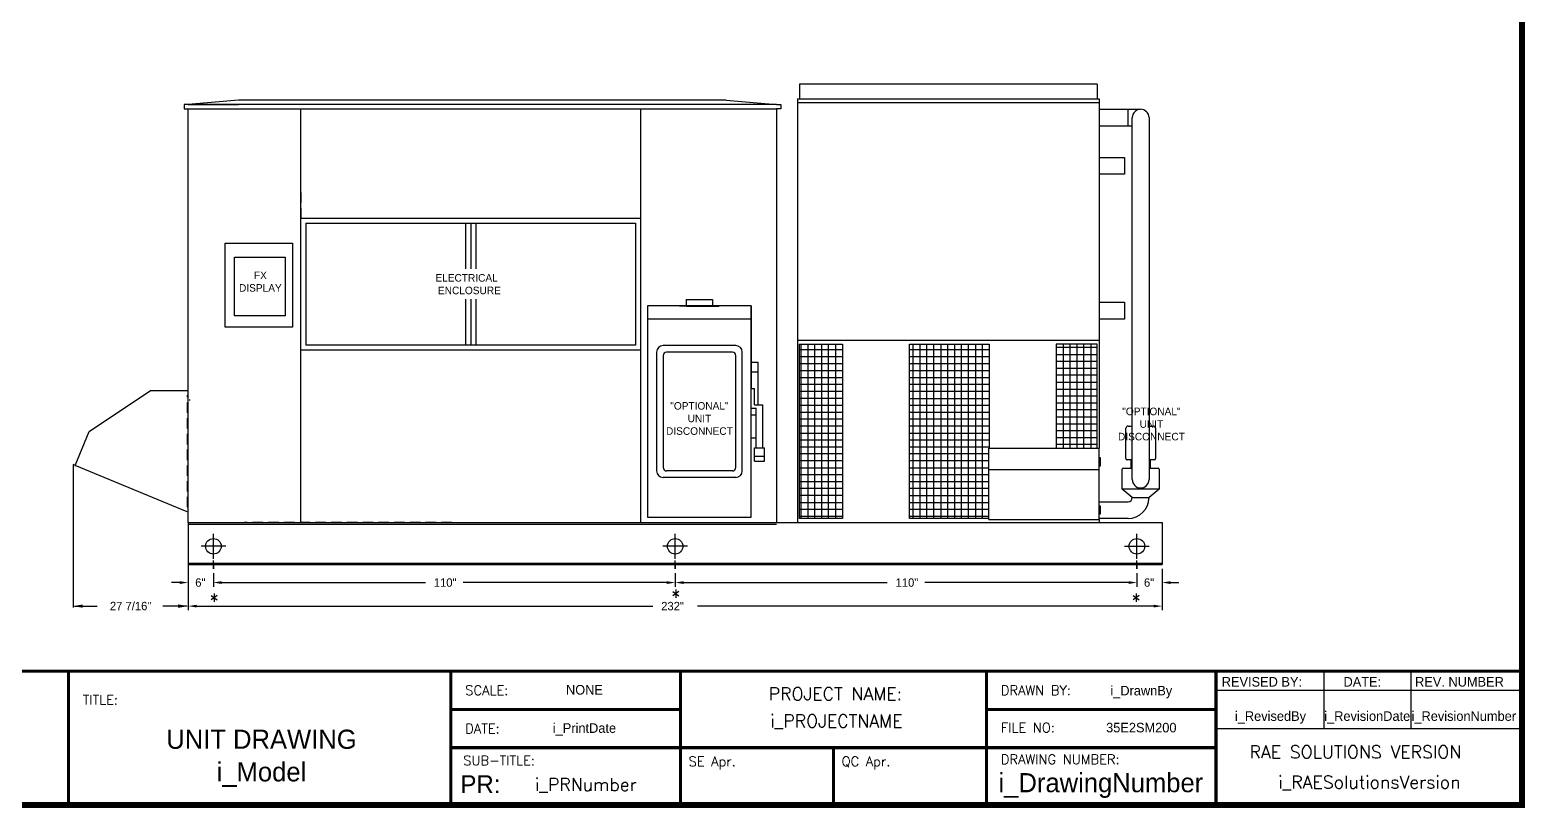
# Model space of a CAD drawing. Header units: inches. Extents: x -229 to 371, y -110 to 269.
# Drawn here: x 8.7 to 364.9, y -101.9 to 83.6 of the extents above; entities that cross this region are included whole.
import ezdxf
from ezdxf.enums import TextEntityAlignment as Align

# ---------------------------------------------------------------- set-up
doc = ezdxf.new("R2010")
doc.units = ezdxf.units.IN
doc.header["$MEASUREMENT"] = 0
doc.linetypes.add('HIDDEN', pattern=[0.375, 0.25, -0.125])
doc.layers.get('0').update_dxf_attribs({"color": 10})
doc.styles.add('ROMANS', font='romans.shx', dxfattribs={"height": 0.125})
doc.styles.add('SIMPLEX', font='SIMPLEX')

msp = doc.modelspace()

# ---------------------------------------------------------------- linework, layer by layer
at = {"color": 1, "linetype": 'Continuous'}
for p, q in [((262.89, 70.64), (192.02, 70.64)), ((192.02, 70.64), (192.02, 67.14)), ((262.89, 70.64), (262.89, 67.14)), ((191.52, 67.14), (263.39, 67.14)), ((191.52, 67.14), (191.52, 66.26)), ((191.52, 66.26), (191.52, 9.66)), ((191.52, 66.26), (263.39, 66.26)), ((263.39, 67.14), (263.39, 66.26)), ((263.39, 66.26), (263.39, 9.66)), ((263.39, 64.64), (270.28, 64.64)), ((270.28, 64.64), (273.26, 64.64)), ((270.28, 60.64), (270.28, 64.64)), ((273.27, 64.64), (273.27, 64.64)), ((270.28, 60.64), (263.39, 60.64)), ((271.27, 60.64), (270.28, 60.64)), ((271.27, 59.64), (271.27, 62.64)), ((275.27, 62.64), (275.27, 59.64)), ((271.27, -20.59), (271.27, 59.64)), ((275.27, 59.64), (275.27, -20.59)), ((263.39, 53.14), (266.14, 53.14)), ((263.39, 53.14), (269.39, 53.14)), ((269.39, 53.14), (269.39, 49.14)), ((269.39, 49.14), (263.39, 49.14)), ((263.39, 18.64), (269.39, 18.64)), ((269.39, 18.64), (269.39, 14.64)), ((269.39, 14.64), (263.39, 14.64)), ((191.52, 9.66), (263.39, 9.66)), ((191.52, 9.64), (191.52, -33.86)), ((191.52, 9.64), (263.39, 9.64)), ((191.53, 9.66), (191.53, 9.64)), ((192.02, 8.66), (202.27, 8.66)), ((192.02, -32.86), (192.02, 8.66)), ((202.25, 7.33), (192.02, 7.33)), ((192.29, 8.66), (192.29, -32.85)), ((193.98, 8.66), (193.98, -32.85)), ((195.58, 8.66), (195.58, -32.85)), ((197.27, 8.66), (197.27, -32.85)), ((198.87, 8.66), (198.87, -32.85)), ((200.56, 8.66), (200.56, -32.85)), ((202.25, 8.66), (202.25, -32.85)), ((202.27, 8.66), (202.27, -32.86)), ((218.2, 8.64), (237.2, 8.64)), ((218.2, -32.86), (218.2, 8.64)), ((237.19, 7.33), (218.2, 7.33)), ((218.97, 8.64), (218.97, -32.85)), ((220.66, 8.64), (220.66, -32.85)), ((222.26, 8.64), (222.26, -32.85)), ((223.95, 8.64), (223.95, -32.85)), ((225.64, 8.64), (225.64, -32.85)), ((227.24, 8.64), (227.24, -32.85)), ((228.92, 8.64), (228.92, -32.85)), ((230.52, 8.64), (230.52, -32.85)), ((232.21, 8.64), (232.21, -32.85)), ((233.9, 8.64), (233.9, -32.85)), ((235.5, 8.64), (235.5, -32.85)), ((237.19, 8.64), (237.19, -16.11)), ((237.2, 8.64), (237.2, -16.11)), ((253.14, 8.64), (253.14, -16.11)), ((262.89, 8.64), (253.14, 8.64)), ((262.88, 7.84), (253.14, 7.84)), ((254.79, 8.64), (254.79, -16.07)), ((256.39, 8.64), (256.39, -16.07)), ((258.08, 8.64), (258.08, -16.07)), ((259.68, 8.64), (259.68, -16.07)), ((261.37, 8.64), (261.37, -16.07)), ((262.89, -16.11), (262.89, 8.64)), ((263.38, 9.66), (263.38, 9.64)), ((263.39, 9.64), (263.39, -13.94)), ((202.25, 5.64), (192.02, 5.64)), ((202.25, 3.95), (192.02, 3.95)), ((237.19, 5.64), (218.2, 5.64)), ((237.19, 3.95), (218.2, 3.95)), ((262.88, 6.15), (253.14, 6.15)), ((262.88, 4.55), (253.14, 4.55)), ((202.25, 2.35), (192.02, 2.35)), ((202.25, 0.67), (192.02, 0.67)), ((237.19, 2.35), (218.2, 2.35)), ((237.19, 0.66), (218.2, 0.66)), ((262.88, 2.86), (253.14, 2.86)), ((262.88, 1.26), (253.14, 1.26)), ((202.25, -0.93), (192.02, -0.93)), ((202.25, -2.62), (192.02, -2.62)), ((237.19, -0.94), (218.2, -0.94)), ((237.19, -2.63), (218.2, -2.63)), ((262.88, -0.43), (253.14, -0.43)), ((262.88, -2.11), (253.14, -2.11)), ((202.25, -4.31), (192.02, -4.31)), ((202.25, -5.91), (192.02, -5.91)), ((237.19, -4.32), (218.2, -4.32)), ((237.19, -5.92), (218.2, -5.92)), ((262.88, -3.71), (253.14, -3.71)), ((262.88, -5.4), (253.14, -5.4)), ((262.88, -7), (253.14, -7)), ((202.25, -7.6), (192.02, -7.6)), ((202.25, -9.2), (192.02, -9.2)), ((237.19, -7.6), (218.2, -7.6)), ((237.19, -9.2), (218.2, -9.2)), ((262.88, -8.69), (253.14, -8.69)), ((262.88, -10.38), (253.14, -10.38)), ((202.25, -10.89), (192.02, -10.89)), ((202.25, -12.58), (192.02, -12.58)), ((202.25, -14.18), (192.02, -14.18)), ((237.19, -10.89), (218.2, -10.89)), ((237.19, -12.58), (218.2, -12.58)), ((237.19, -14.18), (218.2, -14.18)), ((262.88, -11.98), (253.14, -11.98)), ((262.88, -13.67), (253.14, -13.67)), ((263.39, -13.94), (263.38, -13.94)), ((263.38, -13.94), (263.38, -16.11)), ((263.39, -13.94), (263.39, -16.11)), ((269.78, -18.61), (269.78, -11.36)), ((270.28, -10.86), (271.27, -10.86)), ((275.27, -10.86), (276.28, -10.86)), ((276.78, -11.36), (276.78, -18.61)), ((202.25, -15.87), (192.02, -15.87)), ((202.25, -17.47), (192.02, -17.47)), ((237.19, -15.87), (218.2, -15.87)), ((237.1, -17.47), (218.2, -17.47)), ((237.14, -21.2), (237.14, -16.11)), ((237.14, -16.11), (263.39, -16.11)), ((262.88, -15.27), (253.14, -15.27)), ((263.39, -21.2), (263.39, -16.11)), ((202.25, -19.16), (192.02, -19.16)), ((202.25, -20.85), (192.02, -20.85)), ((237.1, -19.16), (218.2, -19.16)), ((237.1, -20.85), (218.2, -20.85)), ((237.14, -33.11), (237.14, -21.2)), ((237.14, -21.2), (263.39, -21.2)), ((263.39, -18.36), (263.64, -18.36)), ((263.64, -20.36), (263.39, -20.36)), ((263.39, -33.11), (263.39, -21.2)), ((263.64, -18.36), (263.64, -20.36)), ((268.91, -25.86), (268.91, -21.11)), ((269.16, -20.86), (271.27, -20.86)), ((271.27, -18.86), (270.03, -18.86)), ((271.03, -20.86), (271.03, -18.86)), ((271.27, -23.59), (271.27, -20.59)), ((276.53, -18.86), (275.27, -18.86)), ((275.27, -20.59), (275.27, -23.59)), ((275.27, -20.86), (277.41, -20.86)), ((275.53, -18.86), (275.53, -20.86)), ((277.66, -21.11), (277.66, -25.86)), ((202.25, -22.45), (192.02, -22.45)), ((202.25, -24.13), (192.02, -24.13)), ((237.1, -22.45), (218.2, -22.45)), ((237.1, -24.14), (218.2, -24.14)), ((271.27, -23.6), (271.27, -23.59)), ((275.27, -23.59), (275.27, -23.6)), ((202.25, -25.73), (192.02, -25.73)), ((202.25, -27.42), (192.02, -27.42)), ((237.1, -25.74), (218.2, -25.74)), ((237.1, -27.43), (218.2, -27.43)), ((277.66, -25.86), (268.91, -25.86)), ((271.28, -27.86), (268.91, -25.86)), ((271.28, -27.86), (275.28, -27.86)), ((277.66, -25.86), (275.28, -27.86)), ((202.25, -29.11), (192.02, -29.11)), ((202.25, -30.71), (192.02, -30.71)), ((237.1, -29.12), (218.2, -29.12)), ((237.1, -30.72), (218.2, -30.72)), ((263.39, -28.86), (270.28, -28.86)), ((263.39, -29.86), (263.64, -29.86)), ((263.64, -31.86), (263.39, -31.86)), ((263.64, -29.86), (263.64, -31.86)), ((191.52, -33.86), (263.39, -33.86)), ((202.25, -32.4), (192.02, -32.4)), ((202.27, -32.86), (192.02, -32.86)), ((237.1, -32.4), (218.2, -32.4)), ((237.14, -32.86), (218.2, -32.86)), ((237.14, -33.11), (263.39, -33.11)), ((263.38, -33.11), (263.38, -33.84)), ((263.39, -33.84), (263.38, -33.84)), ((270.28, -32.86), (263.39, -32.86)), ((263.39, -33.11), (263.39, -33.84)), ((263.39, -33.84), (263.39, -33.86))]:
    msp.add_line(p, q, dxfattribs=at)
at = {"color": 1, "ltscale": 5}
for p, q in [((186.52, 65.77), (45.39, 65.77)), ((46.39, 65.77), (45.39, 65.77)), ((45.39, 65.77), (45.39, 64.77)), ((45.39, 64.77), (46.39, 64.77)), ((45.39, 64.77), (186.52, 64.77)), ((58.39, 66.77), (46.39, 65.77)), ((46.39, 65.77), (58.39, 65.77)), ((46.39, -33.86), (46.39, 64.77)), ((174.52, 66.77), (58.39, 66.77)), ((73.18, -33.86), (73.18, 64.77)), ((154.18, -33.86), (154.18, 64.77)), ((174.52, 66.77), (186.52, 65.77)), ((186.52, 65.77), (174.52, 65.77)), ((186.52, 65.77), (187.52, 65.77)), ((186.52, 64.77), (186.52, -33.86)), ((187.52, 64.77), (186.52, 64.77)), ((187.52, 65.77), (187.52, 64.77)), ((73.18, 38.72), (154.18, 38.72)), ((74.43, 37.47), (152.93, 37.47)), ((74.43, 37.47), (74.43, 8.47)), ((112.43, 37.47), (112.43, 26.59)), ((113.68, 37.47), (113.68, 26.59)), ((114.93, 37.47), (114.93, 26.59)), ((152.93, 37.47), (152.93, 8.47)), ((112.43, 19.42), (112.43, 8.47)), ((113.68, 19.42), (113.68, 8.47)), ((114.93, 19.42), (114.93, 8.47)), ((154.18, 7.22), (73.18, 7.22)), ((152.93, 8.47), (74.43, 8.47)), ((22.83, -12.11), (37.43, -2.36)), ((37.43, -2.36), (46.14, -2.36)), ((19.47, -20.22), (22.83, -12.11)), ((19.35, -20.17), (18.95, -20)), ((19.41, -20.2), (19.47, -20.22)), ((46.14, -31.27), (19.47, -20.22)), ((46.39, -33.86), (186.52, -33.86)), ((46.39, -33.86), (46.39, -43.86)), ((46.39, -34.23), (186.52, -34.23)), ((186.52, -33.86), (278.39, -33.86)), ((278.39, -33.86), (278.39, -43.86)), ((46.39, -43.48), (278.39, -43.48)), ((46.39, -43.86), (278.39, -43.86)), ((46.39, -43.86), (52.39, -43.86)), ((46.39, -44.86), (46.39, -54.74)), ((46.39, -44.86), (46.39, -49.13)), ((52.39, -44.86), (52.39, -42.86)), ((52.39, -44.86), (52.39, -42.86)), ((52.39, -43.86), (52.39, -44.86)), ((52.39, -43.86), (52.39, -44.86)), ((52.39, -45.86), (52.39, -49.13)), ((162.39, -44.86), (162.39, -42.86)), ((162.39, -44.86), (162.39, -42.86)), ((162.39, -43.86), (162.39, -44.86)), ((162.39, -43.86), (162.39, -44.86)), ((162.39, -45.86), (162.39, -49.13)), ((272.39, -44.86), (272.39, -42.86)), ((272.39, -44.86), (272.39, -42.86)), ((278.39, -43.86), (272.39, -43.86)), ((272.39, -43.86), (272.39, -44.86)), ((272.39, -43.86), (272.39, -44.86)), ((272.39, -45.86), (272.39, -49.13)), ((278.39, -44.86), (278.39, -49.13)), ((278.39, -45.48), (278.39, -54.74)), ((44.39, -48.13), (42.39, -48.13)), ((52.39, -46.86), (52.39, -49.13)), ((54.39, -48.13), (102.89, -48.13)), ((54.39, -48.13), (56.39, -48.13)), ((160.39, -48.13), (111.89, -48.13)), ((162.39, -46.86), (162.39, -49.13)), ((164.39, -48.13), (212.89, -48.13)), ((270.39, -48.13), (221.89, -48.13)), ((270.39, -48.13), (268.39, -48.13)), ((272.39, -46.86), (272.39, -49.13)), ((280.39, -48.13), (282.39, -48.13)), ((48.39, -53.74), (157.06, -53.74)), ((276.39, -53.74), (167.73, -53.74))]:
    msp.add_line(p, q, dxfattribs=at)
at = {"color": 1, "linetype": 'HIDDEN', "ltscale": 10}
for p, q in [((73.18, 44.82), (73.18, 38.19)), ((46.2, -30.2), (46.2, -3.45)), ((46.39, -3.45), (46.2, -3.45)), ((46.2, -30.2), (46.2, -3.45)), ((46.39, -3.45), (46.2, -3.45)), ((46.2, -30.2), (46.2, -3.45)), ((46.39, -3.45), (46.2, -3.45)), ((46.2, -30.2), (46.2, -3.45)), ((46.39, -3.45), (46.2, -3.45)), ((46.39, -30.2), (46.39, -3.45)), ((46.39, -30.2), (46.39, -3.45)), ((46.39, -30.2), (46.39, -3.45)), ((46.39, -30.2), (46.39, -3.45)), ((46.7, -4.49), (46.7, -4.79)), ((46.2, -16.83), (46.2, -16.79)), ((46.2, -16.83), (46.2, -16.79)), ((46.2, -16.83), (46.2, -16.79)), ((46.2, -16.83), (46.2, -16.83)), ((46.2, -16.83), (46.2, -16.83)), ((46.2, -16.83), (46.2, -16.83)), ((46.39, -30.2), (46.2, -30.2)), ((46.39, -30.2), (46.2, -30.2)), ((46.39, -30.2), (46.2, -30.2)), ((46.39, -30.2), (46.2, -30.2)), ((109.2, -33.86), (59.7, -33.86))]:
    msp.add_line(p, q, dxfattribs=at)
at = {"ltscale": 5}
for p, q in [((55.23, 32.7), (71.23, 32.7)), ((55.23, 12.7), (55.23, 32.7)), ((71.23, 32.7), (71.23, 14.7)), ((57.45, 29.41), (69.45, 29.41)), ((57.45, 15.41), (57.45, 29.41)), ((69.45, 29.41), (69.45, 15.41)), ((69.45, 15.41), (57.45, 15.41)), ((71.23, 14.7), (71.23, 12.7)), ((71.23, 12.7), (55.23, 12.7))]:
    msp.add_line(p, q, dxfattribs=at)
at = {"color": 1}
for p, q in [((165.02, 17.83), (163.45, 17.83)), ((165.02, 19.3), (165.02, 17.73)), ((165.02, 19.3), (171.31, 19.3)), ((171.31, 19.3), (171.31, 17.73)), ((171.31, 17.83), (172.88, 17.83)), ((155.81, 17.77), (155.81, -32.54)), ((180.52, 17.77), (155.81, 17.77)), ((180.52, 14.63), (155.81, 14.63)), ((165.02, 17.73), (163.45, 17.73)), ((165.02, 17.73), (171.31, 17.73)), ((171.31, 17.73), (172.88, 17.73)), ((180.52, -32.54), (180.52, 17.77)), ((180.52, 17.77), (180.52, -1.88)), ((176.81, 8.34), (159.52, 8.34)), ((157.94, 6.77), (157.94, -21.53)), ((159.52, 5.98), (159.52, -20.75)), ((176.02, 6.77), (160.3, 6.77)), ((176.81, -20.75), (176.81, 5.98)), ((178.38, -21.53), (178.38, 6.77)), ((180.52, 4.41), (182.09, 4.41)), ((182.09, 4.41), (182.09, -5.81)), ((180.52, 2.05), (182.09, 2.05)), ((180.52, -1.88), (181.3, -1.88)), ((180.52, -1.88), (180.62, -1.88)), ((181.3, -5.81), (181.3, -1.88)), ((180.52, -6.6), (181.7, -6.6)), ((181.3, -5.81), (183.27, -5.81)), ((181.7, -16.03), (181.7, -6.6)), ((183.27, -16.03), (183.27, -5.81)), ((180.52, -8.17), (181.7, -8.17)), ((180.52, -13.67), (181.7, -13.67)), ((181.3, -19.17), (181.3, -16.03)), ((181.3, -16.03), (183.66, -16.03)), ((183.66, -19.17), (183.66, -16.03)), ((18.95, -20.13), (18.95, -54.1)), ((181.3, -17.99), (183.66, -17.99)), ((181.3, -19.17), (183.66, -19.17)), ((176.81, -23.1), (159.52, -23.1)), ((176.02, -21.53), (160.3, -21.53)), ((155.81, -32.54), (180.52, -32.54)), ((46.39, -38.98), (46.39, -54.1)), ((52.39, -42.44), (52.39, -36.54)), ((52.39, -42.44), (52.39, -36.54)), ((162.39, -42.44), (162.39, -36.54)), ((162.39, -42.44), (162.39, -36.54)), ((272.39, -42.44), (272.39, -36.54)), ((272.39, -42.44), (272.39, -36.54)), ((55.34, -39.49), (49.44, -39.49)), ((55.34, -39.49), (49.44, -39.49)), ((165.34, -39.49), (159.44, -39.49)), ((165.34, -39.49), (159.44, -39.49)), ((269.44, -39.49), (275.34, -39.49)), ((269.44, -39.49), (275.34, -39.49)), ((19.31, -53.74), (24.69, -53.74)), ((46.03, -53.74), (40.31, -53.74))]:
    msp.add_line(p, q, dxfattribs=at)
at = {"lineweight": 30}
for p, q in [((17.85, -101.14), (17.85, -69.25)), ((108.98, -69.25), (291.23, -69.25)), ((108.98, -101.14), (108.98, -69.25)), ((163.65, -69.25), (163.65, -101.14)), ((236.55, -69.25), (236.55, -87.47)), ((291.23, -69.25), (291.23, -101.14)), ((291.23, -69.25), (364.13, -69.25)), ((291.23, -69.25), (291.23, -73.8)), ((316.95, -69.25), (316.95, -82.92)), ((337.66, -69.25), (337.66, -82.92)), ((291.23, -73.8), (364.13, -73.8)), ((163.65, -78.36), (108.98, -78.36)), ((236.55, -78.36), (291.23, -78.36)), ((236.55, -87.47), (236.55, -78.36)), ((291.23, -82.92), (364.13, -82.92)), ((291.23, -87.47), (108.98, -87.47)), ((200.1, -87.47), (200.1, -101.14)), ((236.55, -87.47), (236.55, -101.14))]:
    msp.add_line(p, q, dxfattribs=at)
at = {"const_width": 1.46}
msp.add_lwpolyline([(-219.07, -101.14), (364.13, -101.14), (364.13, 263.36), (-219.07, 263.36), (-219.07, -101.14)], dxfattribs=at)
at = {"lineweight": 30, "const_width": 0.729}
for points in [[(364.13, -69.25), (-73.27, -69.25), (-73.27, -101.14)], [(17.85, -69.25), (17.85, -101.14)], [(108.98, -69.25), (108.98, -101.14)], [(163.65, -69.25), (163.65, -101.14)], [(236.55, -69.25), (236.55, -101.14)], [(291.23, -101.14), (291.23, -69.25), (364.13, -69.25)], [(163.65, -78.36), (108.98, -78.36)], [(291.23, -78.36), (236.55, -78.36), (236.55, -101.14)], [(291.23, -87.47), (108.98, -87.47)], [(200.1, -87.47), (200.1, -101.14)]]:
    msp.add_lwpolyline(points, dxfattribs=at)
at = {"color": 1}
for centre in [(52.39, -39.49), (52.39, -39.49), (162.39, -39.49), (162.39, -39.49), (272.39, -39.49), (272.39, -39.49)]:
    msp.add_circle(centre, 1.85, dxfattribs=at)
at = {"color": 1, "linetype": 'Continuous'}
for centre, radius, start, end in [((273.27, 62.64), 2, 0, 180), ((270.28, -11.36), 0.5, 90, 180), ((276.28, -11.36), 0.5, 0, 90), ((269.16, -21.11), 0.25, 90, 180), ((270.03, -18.61), 0.25, 180, 270), ((276.53, -18.61), 0.25, 270, 0), ((277.41, -21.11), 0.25, 0, 90), ((273.27, -23.6), 2, 180.0088, 359.9917), ((270.28, -27.86), 5, 270, 360), ((270.28, -27.86), 1, 270, 360)]:
    msp.add_arc(centre, radius, start, end, dxfattribs=at)
at = {"color": 1}
for centre, radius, start, end in [((159.52, 6.77), 1.57, 90, 180), ((176.81, 6.77), 1.57, 0, 90), ((160.3, 5.98), 0.786, 90, 180), ((176.02, 5.98), 0.786, 0, 90), ((160.3, -20.75), 0.786, 180, 270), ((176.02, -20.75), 0.786, 270, 0), ((159.52, -21.53), 1.57, 180, 270), ((176.81, -21.53), 1.57, 270, 0)]:
    msp.add_arc(centre, radius, start, end, dxfattribs=at)
msp.add_point((291.23, -101.14))
at = {"color": 1, "ltscale": 5}
for points in [[(44.39, -47.8), (44.39, -48.47), (46.39, -48.13)], [(54.39, -47.8), (54.39, -48.47), (52.39, -48.13)], [(54.39, -47.8), (54.39, -48.47), (52.39, -48.13)], [(160.39, -47.8), (160.39, -48.47), (162.39, -48.13)], [(164.39, -47.8), (164.39, -48.47), (162.39, -48.13)], [(270.39, -47.8), (270.39, -48.47), (272.39, -48.13)], [(270.39, -47.8), (270.39, -48.47), (272.39, -48.13)], [(280.39, -47.8), (280.39, -48.47), (278.39, -48.13)], [(48.39, -53.41), (48.39, -54.07), (46.39, -53.74)], [(276.39, -53.41), (276.39, -54.07), (278.39, -53.74)]]:
    msp.add_solid(points, dxfattribs=at)
at = {"color": 1}
for points in [[(21.24, -53.36), (21.24, -54.12), (18.95, -53.74)], [(43.95, -53.33), (43.95, -54.15), (46.39, -53.74)]]:
    msp.add_solid(points, dxfattribs=at)

# ---------------------------------------------------------------- texts
for s, height, p in [('ELECTRICAL', 1.8, (105.28, 23.57)), ('ENCLOSURE', 1.8, (105.88, 20.57)), ('6"', 2, (48.06, -49.13)), ('110"', 2, (104.89, -49.13)), ('110"', 2, (214.89, -49.13)), ('6"', 2, (274.06, -49.13)), ('232"', 2, (159.06, -54.74))]:
    msp.add_text(s, height=height, dxfattribs=at).set_placement(p)
at = {"color": 1, "extrusion": (0, 0, -1), "style": 'ROMANS'}
for p in [(-163.69, -53.18), (-53.73, -54.13), (-53.73, -54.13)]:
    msp.add_text('*', height=3.36, dxfattribs=at).set_placement(p)
at = {"color": 1, "style": 'ROMANS'}
msp.add_text('*', height=3.36, dxfattribs=at).set_placement((271.06, -54.13))
msp.add_text('*', height=3.36, dxfattribs=at).set_placement((271.06, -54.13))
at = {"lineweight": 30}
for s, height, p in [('REVISED BY:', 2.2781, (292.59, -72.92)), ('DATE:', 2.278, (321.6, -72.92)), ('REV. NUMBER', 2.2781, (338.64, -72.92))]:
    msp.add_text(s, height=height, dxfattribs=at).set_placement(p)
at = {"lineweight": 30, "style": 'SIMPLEX'}
for s, height, p in [('SCALE:', 2.278, (112.39, -74.94)), ('DRAWN BY:', 2.278, (239.97, -74.94)), ('TITLE:', 2.278, (21.27, -77.22)), ('DATE:', 2.278, (112.39, -84.06)), ('FILE NO:', 2.278, (239.97, -83.84)), ('RAE SOLUTIONS VERSION', 3.0253, (299.21, -90.01)), ('SUB-TITLE:', 2.278, (111.9, -91.67)), ('SE Apr.', 2.278, (165.59, -91.88)), ('QC Apr.', 2.278, (202.04, -91.88)), ('DRAWING NUMBER:', 2.2781, (239.97, -91.39))]:
    msp.add_text(s, height=height, dxfattribs=at).set_placement(p)
at = {"lineweight": 30}
for s, height, p in [('NONE', 2.278, (140.78, -74.82)), ('i_DrawnBy', 2.278, (273.43, -75.02)), ('i_PrintDate', 2.2781, (140.78, -83.94)), ('35E2SM200', 2.278, (273.43, -83.83)), ('i_RevisedBy', 2.2781, (304.2, -81.09)), ('i_RevisionDate', 2.2781, (327.25, -81.09)), ('i_RevisionNumber', 2.2781, (350.26, -81.09)), ('UNIT DRAWING', 4.5562, (63.84, -87.74)), ('i_Model', 4.556, (63.84, -95.51)), ('i_DrawingNumber', 4.5562, (263.8, -98.09))]:
    msp.add_text(s, height=height, dxfattribs=at).set_placement(p, align=Align.CENTER)
at = {"lineweight": 30, "style": 'SIMPLEX'}
for s, height, p in [('PROJECT NAME:', 3.0253, (200.56, -76.16)), ('i_PROJECTNAME', 3.0253, (200.79, -82.63)), ('i_PRNumber', 3.025, (141.1, -97.79)), ('i_RAESolutionsVersion', 3.0253, (327.75, -97.2))]:
    msp.add_text(s, height=height, dxfattribs=at).set_placement(p, align=Align.CENTER)
at = {"lineweight": 30}
msp.add_text('PR:', height=4.271, dxfattribs=at).set_placement((120.76, -98.31), align=Align.RIGHT)
at = {"color": 1, "ltscale": 5, "char_height": 1.8}
for s, insert, attachment_point in [('FX\\PDISPLAY', (63.58, 23.56), 5), ('"OPTIONAL"\\PUNIT\\PDISCONNECT', (168.17, -5.13), 2), ('"OPTIONAL"\\PUNIT\\PDISCONNECT', (275.84, -6.45), 2)]:
    msp.add_mtext(s, dxfattribs=dict(at, insert=insert, attachment_point=attachment_point))
at = {"color": 1, "insert": (32.67, -53.74), "char_height": 2, "attachment_point": 5}
msp.add_mtext('\\A1;27 7/16"', dxfattribs=at)

doc.saveas('drawing.dxf')
